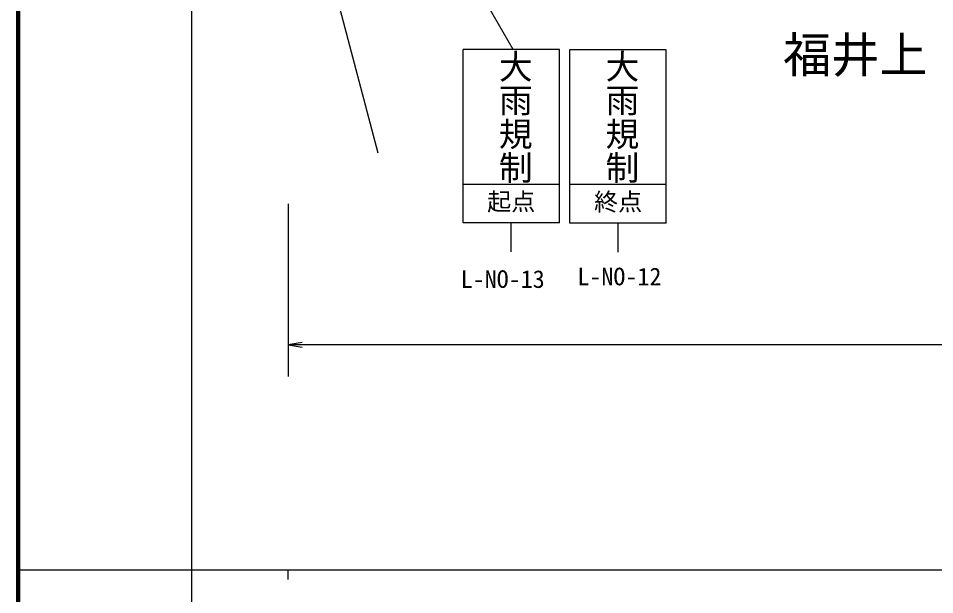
# Model space of a CAD drawing. Units: millimetres, scale not verified. Extents: x 40000 to 680000, y 20000 to 380000.
# Drawn here: x 40000 to 135172, y 202409 to 262244 of the extents above; entities that cross this region are included whole.
import ezdxf
from ezdxf.enums import TextEntityAlignment as Align

# ---------------------------------------------------------------- set-up
doc = ezdxf.new("R2010")
doc.units = ezdxf.units.MM
doc.header["$LTSCALE"] = 1000
for name, color, linetype, lineweight in [('M-BMK-SRVR', 3, 'Continuous', 25), ('M-STR-HTXT', 7, 'Continuous', 13), ('M-STR-STR3', 7, 'Continuous', 25), ('M-STR-STRC', 7, 'Continuous', 25), ('M-TTL', 2, 'Continuous', 140), ('M-TTL-BAND', 7, 'Continuous', 25)]:
    doc.layers.add(name, color=color, linetype=linetype, lineweight=lineweight)
doc.styles.add('@ＭＳ ゴシック', font='')
doc.styles.add('ＭＳ ゴシック', font='')
doc.styles.get('@ＭＳ ゴシック').set_extended_font_data('@MS Gothic')
doc.styles.get('ＭＳ ゴシック').set_extended_font_data('MS Gothic')

# ---------------------------------------------------------------- blocks, each defined once
blk = doc.blocks.new('open_arrow')
at = {"color": 0, "linetype": 'Continuous', "lineweight": -2}
blk.add_lwpolyline([(7.5, 1.25), (0, 0), (7.5, -1.25)], dxfattribs=at)

msp = doc.modelspace()

# ---------------------------------------------------------------- linework, layer by layer
at = {"layer": 'M-BMK-SRVR'}
msp.add_line((67693, 284948), (77326, 248283), dxfattribs=at)
at = {"layer": 'M-STR-STR3'}
for p, q in [((68032, 242968), (68032, 225074)), ((229869, 228335), (68032, 228335))]:
    msp.add_line(p, q, dxfattribs=at)
at = {"layer": 'M-STR-STRC'}
for p, q in [((91398, 258998), (76345, 285131)), ((86192, 240998), (86192, 258998)), ((96192, 258998), (86192, 258998)), ((96192, 240998), (96192, 258998)), ((97295, 240978), (97295, 258978)), ((107295, 258978), (97295, 258978)), ((107295, 240978), (107295, 258978)), ((96192, 244998), (86192, 244998)), ((107295, 244978), (97295, 244978)), ((96192, 240998), (86192, 240998)), ((91192, 237998), (91192, 240998)), ((107295, 240978), (97295, 240978)), ((102295, 237978), (102295, 240978))]:
    msp.add_line(p, q, dxfattribs=at)
at = {"layer": 'M-TTL'}
msp.add_line((40000, 380000), (40000, 20000), dxfattribs=at)
at = {"layer": 'M-TTL-BAND'}
for p, q in [((58000, 370000), (58000, 20000)), ((40000, 205000), (579000, 205000)), ((68000, 205000), (68000, 204000))]:
    msp.add_line(p, q, dxfattribs=at)

# ---------------------------------------------------------------- block references
at = {"layer": 'M-STR-STR3', "xscale": 193, "yscale": 193}
msp.add_blockref('open_arrow', (68032, 228335), dxfattribs=at)

# ---------------------------------------------------------------- texts
at = {"layer": 'M-STR-HTXT', "style": 'ＭＳ ゴシック'}
msp.add_text('福井上', height=3666, dxfattribs=at).set_placement((119431, 255520), align=Align.BOTTOM_LEFT)
at = {"layer": 'M-STR-STRC', "style": '@ＭＳ ゴシック'}
for p in [(89563, 259016), (100643, 259016)]:
    msp.add_text('大雨規制', height=2566, rotation=270, dxfattribs=at).set_placement(p, align=Align.BOTTOM_LEFT)
at = {"layer": 'M-STR-STRC', "style": 'ＭＳ ゴシック'}
for s, p in [('起点', (88692, 241748)), ('終点', (99795, 241728)), ('L-NO-13', (85942, 233707)), ('L-NO-12', (98060, 233973))]:
    msp.add_text(s, height=1833, dxfattribs=at).set_placement(p, align=Align.BOTTOM_LEFT)

doc.saveas('drawing.dxf')
